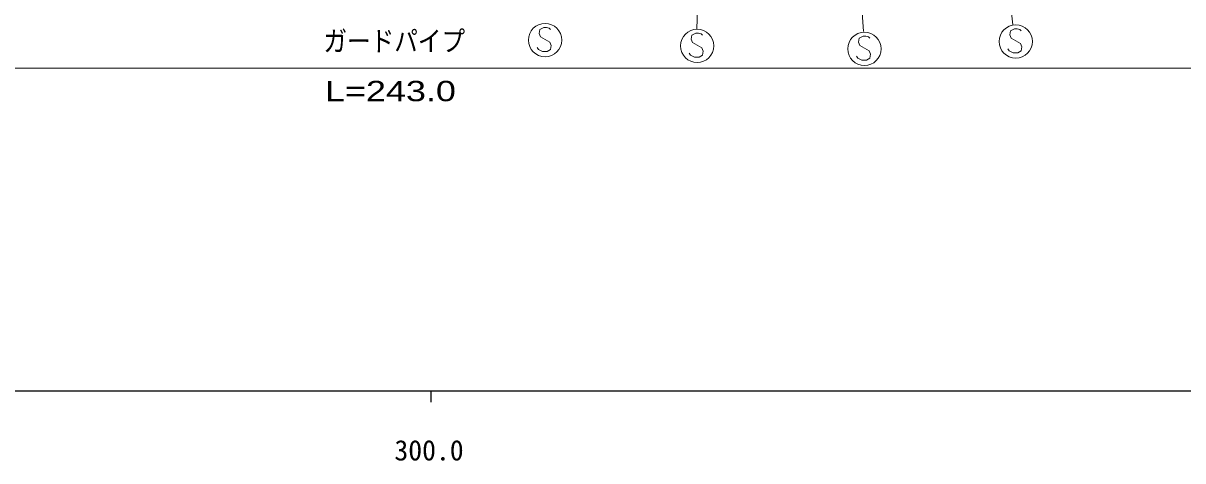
# Model space of a CAD drawing. Units: millimetres, scale not verified. Extents: x 40000 to 680000, y 20000 to 380000.
# Drawn here: x 331290 to 435736, y 198715 to 238084 of the extents above; entities that cross this region are included whole.
import ezdxf
from ezdxf.enums import TextEntityAlignment as Align

# ---------------------------------------------------------------- set-up
doc = ezdxf.new("R2010")
doc.units = ezdxf.units.MM
doc.header["$LTSCALE"] = 1000
for name, color, linetype, lineweight in [('M-STR-HTXT', 7, 'Continuous', 13), ('M-STR-STRC', 7, 'Continuous', 13), ('M-TTL-BAND', 7, 'Continuous', 25)]:
    doc.layers.add(name, color=color, linetype=linetype, lineweight=lineweight)
doc.styles.add('ＭＳ ゴシック', font='')
doc.styles.add('ＭＳ Ｐゴシック', font='')
doc.styles.get('ＭＳ ゴシック').set_extended_font_data('MS Gothic')
doc.styles.get('ＭＳ Ｐゴシック').set_extended_font_data('MS PGothic')

msp = doc.modelspace()

# ---------------------------------------------------------------- linework, layer by layer
at = {"layer": 'M-STR-HTXT'}
msp.add_line((300342, 234053), (528337, 234053), dxfattribs=at)
at = {"layer": 'M-STR-STRC'}
for p, q in [((417866, 259788), (420438, 237930)), ((392639, 258812), (391964, 237553)), ((405367, 258737), (406983, 237343)), ((377811, 237528), (377752, 237168)), ((377752, 237168), (377872, 236868)), ((378171, 237709), (377811, 237528)), ((378411, 237709), (378171, 237709)), ((378651, 237649), (378411, 237709)), ((378771, 237530), (378651, 237649)), ((391872, 237178), (391512, 236997)), ((392112, 237178), (391872, 237178)), ((392352, 237118), (392112, 237178)), ((392472, 236999), (392352, 237118)), ((420204, 237398), (420145, 237038)), ((420564, 237579), (420204, 237398)), ((420804, 237579), (420564, 237579)), ((421044, 237520), (420804, 237579)), ((421164, 237400), (421044, 237520)), ((377872, 236868), (378713, 236389)), ((378713, 236389), (378833, 236090)), ((378833, 236090), (378774, 235730)), ((391512, 236997), (391453, 236637)), ((391453, 236637), (391573, 236337)), ((391573, 236337), (392414, 235859)), ((406573, 236734), (406514, 236374)), ((406514, 236374), (406634, 236075)), ((406933, 236915), (406573, 236734)), ((406634, 236075), (407475, 235596)), ((407173, 236915), (406933, 236915)), ((407413, 236856), (407173, 236915)), ((407533, 236736), (407413, 236856)), ((420145, 237038), (420265, 236738)), ((420265, 236738), (421106, 236260)), ((421106, 236260), (421227, 235960)), ((377694, 235728), (377574, 235908)), ((378054, 235548), (377694, 235728)), ((378474, 235549), (378054, 235548)), ((378774, 235730), (378474, 235549)), ((391395, 235197), (391275, 235377)), ((391755, 235017), (391395, 235197)), ((392175, 235018), (391755, 235017)), ((392475, 235199), (392175, 235018)), ((392414, 235859), (392534, 235559)), ((392534, 235559), (392475, 235199)), ((406456, 234934), (406336, 235114)), ((407475, 235596), (407596, 235296)), ((407596, 235296), (407536, 234936)), ((420087, 235598), (419967, 235778)), ((420448, 235419), (420087, 235598)), ((420868, 235419), (420448, 235419)), ((421167, 235600), (420868, 235419)), ((421227, 235960), (421167, 235600)), ((406817, 234755), (406456, 234934)), ((407237, 234756), (406817, 234755)), ((407536, 234936), (407237, 234756))]:
    msp.add_line(p, q, dxfattribs=at)
for centre in [(378293, 236569), (391994, 236038), (407055, 235775), (420686, 236439)]:
    msp.add_circle(centre, 1500, dxfattribs=at)
at = {"layer": 'M-TTL-BAND'}
for p, q in [((40000, 205000), (579000, 205000)), ((368000, 205000), (368000, 204000))]:
    msp.add_line(p, q, dxfattribs=at)

# ---------------------------------------------------------------- texts
at = {"layer": 'M-STR-HTXT', "style": 'ＭＳ Ｐゴシック', "width": 0.85}
msp.add_text('ガードパイプ', height=1833, dxfattribs=at).set_placement((358336, 235011), align=Align.BOTTOM_LEFT)
at = {"layer": 'M-STR-HTXT', "style": 'ＭＳ Ｐゴシック', "width": 1.35}
msp.add_text('L=243.0', height=1833, dxfattribs=at).set_placement((364369, 230516), align=Align.BOTTOM_CENTER)
at = {"layer": 'M-TTL-BAND', "style": 'ＭＳ ゴシック'}
msp.add_text('300.0', height=1833, dxfattribs=at).set_placement((367844, 198195), align=Align.BOTTOM_CENTER)

doc.saveas('drawing.dxf')
